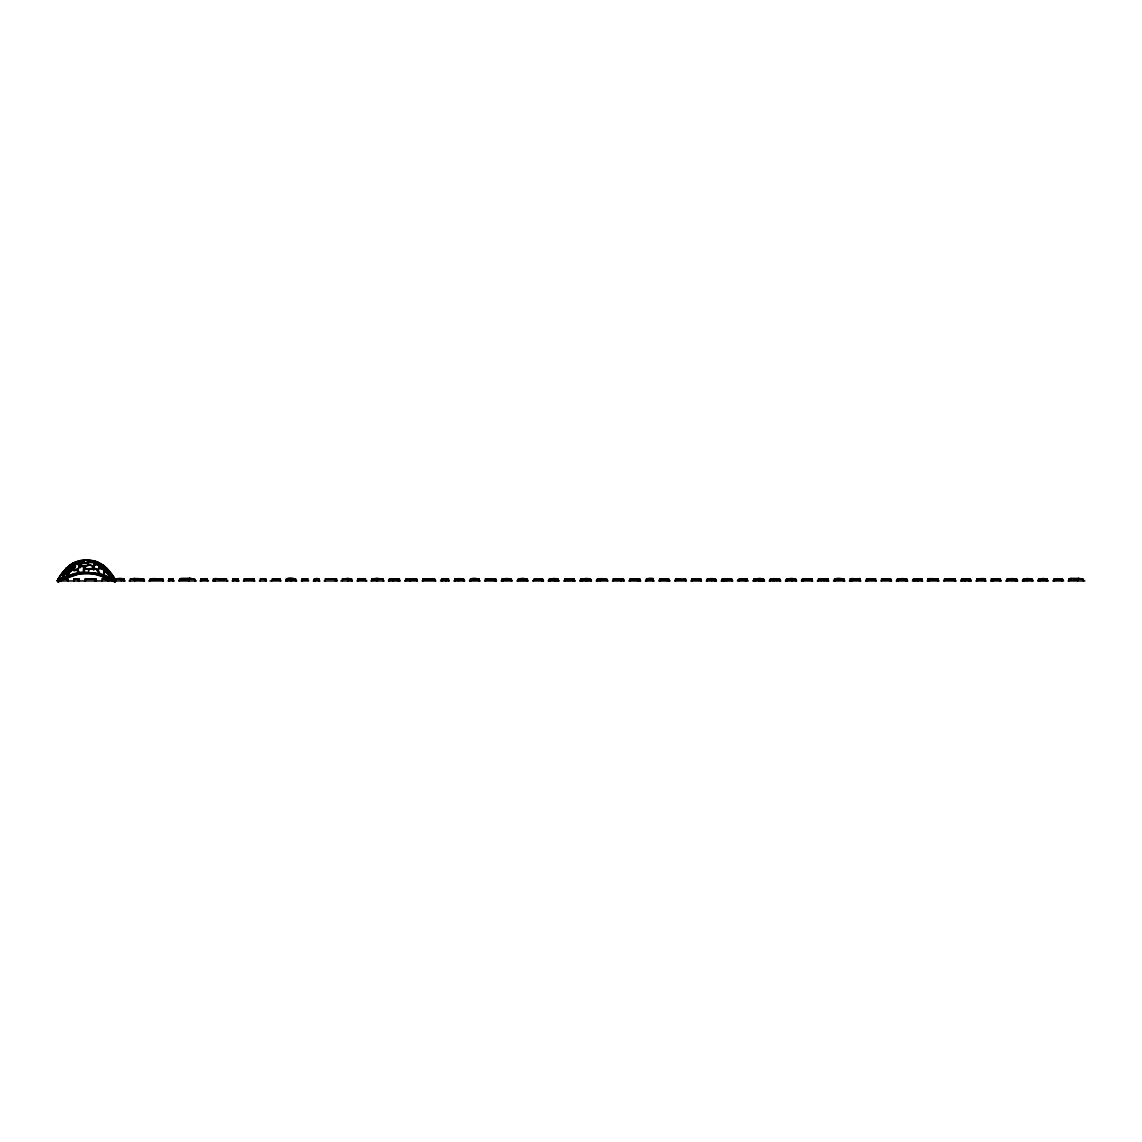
<?xml version="1.0" encoding="UTF-8"?>
<svg xmlns="http://www.w3.org/2000/svg" width="1142" height="1142" viewBox="0 0 1142 1142"><rect width="100%" height="100%" fill="white"/><g stroke="black" fill="none" stroke-linecap="round" stroke-linejoin="round"><path stroke-width="1.5" d="M84.793 566.789L86.378 566.361M108.447 576.767L109.061 578.894L109.703 577.452C109.818 572.599 102.452 569.201 103.851 576.61C103.965 561.436 104.893 576.253 113.572 577.452L112.002 574.369C107.576 570.429 94.786 562.192 98.812 574.94L99.069 573.669C100.453 566.875 86.164 566.147 88.833 573.313L98.812 574.94L115.071 581.992L115.799 580.336L114.985 581.92L109.475 578.994L94.272 573.926M236.794 580.95L236.808 578.851L232.968 578.923L232.725 580.95M292.009 580.179L294.907 580.15M441.854 580.95L441.868 578.923L445.737 578.708L448.563 578.937L448.563 580.95M442.297 580.95L442.297 578.88M665.272 580.379L668.37 580.407M301.916 580.95L301.931 579.008L307.912 578.937L301.931 579.008M613.197 580.95L613.197 578.908L615.238 578.866L623.432 578.923L623.718 580.95L623.304 578.951M881.553 580.95L881.567 578.937L883.037 578.866L890.717 579.023L890.931 580.95M991.313 580.95L991.313 578.951L993.055 578.894L1000.349 578.98L1000.62 580.95M168.716 580.95L169.401 578.908L173.213 578.908L173.356 580.95M373.919 580.322L376.732 579.936M92.83 569.258L92.017 569.287M485.364 580.95L485.379 578.937L487.891 578.751L495.699 578.937L495.942 580.95M314.592 580.95C312.879 577.666 320.788 577.624 319.118 580.95L319.032 578.923L313.993 578.937L313.95 580.95M315.064 580.95L315.092 578.923M692.209 580.364L693.037 579.751M502.851 580.95C501.509 577.409 512.258 578.052 511.559 580.95M503.294 580.95L503.322 578.951M724.513 580.364L727.326 580.521M1071.396 579.793L1069.383 579.879M277.834 579.979L279.776 580.093M314.093 580.25L314.821 579.636L314.093 579.679M441.055 580.307L441.412 580.279M74.13 580.95L74.173 578.923L79.169 578.923L79.241 580.95M121.709 579.822L123.936 580.165M123.736 580.179L121.723 579.422M351.393 580.179L348.538 579.851L351.022 579.765M675.293 580.95L675.564 578.937L685.585 578.951L685.7 580.95M675.593 580.95L675.636 578.951L680.261 578.937M692.138 580.95L692.18 578.965L700.803 579.008L700.974 580.95M850.119 580.95L850.162 578.937L851.775 578.609L859.926 578.965L860.154 580.95M371.664 580.122L372.934 580.293M372.649 580.293L371.664 579.722M73.845 580.95L73.902 578.923L79.169 578.923M74.244 570.315L74.144 568.43L73.973 569.373M74.244 580.95L73.902 578.923M183.205 579.908L180.208 579.836L183.191 580.322M180.279 579.851L183.091 580.322M406.095 580.422L408.95 579.822M423.425 580.193L425.937 580.236M550.958 580.207L553.841 580.379L550.958 579.808M996.495 580.036L993.897 579.751L996.538 580.222M630.384 580.379L633.225 579.851L630.398 579.793M834.459 580.95C832.946 576.924 845.323 578.095 844.338 580.95M834.873 580.95L834.93 579.094L844.195 579.008M1023.518 579.608L1023.575 580.336M68.077 580.95L67.778 579.023L57.757 578.78L57.7 580.95C75.201 569.986 97.926 570.015 115.442 580.95M58.085 580.95L58.142 578.951L67.778 579.023M85.065 580.95L85.122 578.965L87.42 578.851L95.899 578.923L95.971 580.95M244.302 580.236L245.202 580.207M981.178 580.05L984.261 579.808M501.909 580.379L502.951 580.207M897.983 580.95C896.97 577.909 908.033 577.752 907.219 580.95M981.178 580.336L984.361 579.822M244.102 580.95L244.174 578.923L253.553 578.894L254.195 580.95M471.475 580.065L474.458 580.35L471.489 579.836M834.345 580.95L834.417 578.894M834.674 580.95L834.745 578.894M882.366 579.722L885.021 579.808M691.481 580.95L692.18 578.965M88.048 564.405L88.12 562.721L90.132 561.136M866.121 580.95L866.578 578.78L875.529 578.794L875.771 580.95M692.737 580.236L696.22 580.307M442.796 579.993L445.323 579.879M445.309 579.437L442.796 579.793M507.134 579.751L503.793 579.651M646.101 580.95C645.915 575.582 662.631 580.207 646.186 579.094M646.5 580.95L646.586 579.08M866.193 580.079L866.45 580.436M88.805 561.293L88.077 560.922M486.078 580.322L488.919 579.865L486.092 579.736M613.839 579.708L616.38 580.407L613.968 579.708M582.049 580.95C581.135 577.752 591.485 577.538 590.914 580.95M582.563 580.95L582.648 579.08M245.815 580.107L248.014 580.15M200.692 580.95L200.792 578.923L201.849 578.78L207.316 578.937L207.573 580.95M201.049 580.95L201.149 578.923L207.316 578.937M787.909 579.779L790.835 580.008M790.764 580.036L787.88 580.179M945.005 580.279L944.534 579.665L947.646 579.822M130.217 580.95L130.316 579.023L134.385 578.466L143.649 578.866L143.992 580.95M1007.073 580.95C1006.23 577.895 1017.722 577.752 1017.108 580.95M1007.515 580.95L1007.615 579.037M503.779 580.222L507.105 580.322M213.34 580.95L213.468 578.908L215.196 578.609L226.487 579.108L226.958 580.95M215.053 580.95L215.196 578.609M723.571 580.95C722.772 578.166 732.807 577.881 732.193 580.95L731.751 579.08M724.057 580.95L724.156 579.194M74.073 571.043C76.114 564.048 63.41 570.443 65.194 573.555C69.405 575.097 74.23 566.175 74.201 569.159L73.745 567.617L74.173 569.415M99.097 564.462L99.226 562.792L94.329 560.936L84.023 560.008L94.329 560.865L93.301 560.751L99.454 563.62M659.99 580.95L659.605 578.98L659.434 580.95M660.419 580.95L660.519 579.137L669.069 579.165L659.605 578.98M1053.609 579.822L1056.007 580.279L1053.552 580.393L1054.451 579.722M897.812 579.736L896.884 580.122L900.724 579.822M896.884 580.122L897.883 579.779L897.184 580.15M1039.534 580.15L1038.592 580.322L1039.805 580.179M837.743 579.793L835.145 580.15L837.757 580.207M756.104 580.222L758.645 579.879M976.653 580.95C976.71 576.325 996.666 580.207 976.795 578.894M976.867 580.95L977.01 578.894M1023.475 580.95C1022.39 577.424 1033.067 578.138 1032.525 580.95M1023.86 580.95L1023.989 578.923M150.573 580.336L152.528 579.451M150.858 580.393L152.685 579.479M1040.619 580.193L1043.831 580.422M646.943 579.765L649.969 579.536M660.219 580.322L659.605 579.636L663.63 580.379M977.381 580.093L979.593 580.193M1040.662 579.879L1043.874 579.851M597.666 579.765L600.706 580.493L596.852 580.25M1023.303 580.407L1023.76 579.636M1039.591 580.95C1038.378 577.338 1048.313 578.152 1047.599 580.95M1040.062 580.95L1040.219 578.866M501.709 580.95L501.852 579.165L502.88 578.951M1054.18 580.95L1054.323 579.08L1062.688 579.194L1053.581 579.222L1054.323 579.08M520.952 580.493L518.411 580.35L520.995 579.908M286.556 580.95C284.629 576.396 296.863 577.695 295.978 580.95M286.985 580.95L287.127 579.137L295.821 578.965M389.037 580.95L389.194 579.137L391.321 578.751L399.429 579.051L399.572 580.95M389.265 580.95L389.422 579.165L399.429 579.051M1024.417 580.179L1027.714 580.407L1024.46 580.207M1027.657 580.364L1024.46 579.608M802.74 580.95L802.312 578.866L802.055 580.95M803.169 580.95L803.326 579.151L811.834 578.937L812.205 580.95M157.724 579.594L153.97 579.479M260.19 580.95L260.376 578.923L261.746 578.866L265.829 578.923L265.886 580.95M659.733 580.95L659.905 578.98M233.054 579.636C238.721 580.107 232.882 580.15 233.482 579.622M597.366 580.95C596.638 577.695 607.701 578.095 607.416 580.95M1006.559 580.95L1007.187 579.023M1006.787 580.95L1006.958 579.037L1016.794 578.937M371.564 580.95L371.75 578.908L376.232 578.609L383.184 579.094L383.269 580.95M568.43 580.479L565.361 580.264L568.473 579.908M771.036 580.264L774.661 580.521M803.054 579.565L803.968 579.579M73.602 567.631C73.059 563.52 80.654 562.963 79.683 567.617L78.755 564.562M913.7 580.95L913.357 578.851L921.765 578.808L922.094 580.95M914.185 580.95L914.357 579.151L921.765 578.808M98.669 564.533L99.211 563.691L88.676 560.194M325.17 580.95L325.356 578.965L328.125 578.88L336.505 578.908L336.576 580.95M866.55 580.95L866.721 579.208L875.529 578.794M1007.358 580.193L1009.885 579.879L1007.273 579.751M580.45 580.165L581.849 580.165M580.736 580.193L581.878 579.765M458.356 580.493L455.373 579.622L458.285 580.479M707.326 580.136L709.539 579.922L707.169 580.236M1038.378 580.95L1038.578 579.065L1039.748 578.866M1038.521 580.95L1038.578 579.065M896.984 580.95L897.412 579.037L907.005 579.037M1068.741 580.95L1068.941 578.98L1070.853 578.252L1083.358 579.322L1083.358 580.95M286.328 579.993L290.054 580.122M286.556 580.407L286.571 579.437M1022.875 580.95L1023.617 578.923M1023.203 580.95L1023.389 579.194L1032.268 579.108M286.185 580.95L286.442 578.651M286.456 580.95L286.713 578.623M290.967 580.95L291.181 579.037L290.925 580.95M357.589 580.95L357.817 578.894L359.502 578.694L365.469 578.908L365.783 580.95M357.889 580.95L358.117 578.894L365.469 578.908M738.774 580.95L738.974 579.165L747.425 579.165L738.974 579.165M739.217 580.95L739.402 579.18M755.219 580.95C754.448 577.652 764.54 577.624 763.941 580.95M755.704 580.95L755.918 579.023M232.968 580.95L233.211 578.923M533.557 580.307L536.069 579.965L533.614 579.736M801.955 580.022L802.698 580.264L801.998 579.622M454.516 580.95C453.702 577.738 464.651 577.938 464.023 580.95M454.816 580.95L455.058 578.894M549.716 580.95C549.088 577.724 559.095 577.695 558.566 580.95M550.216 580.95L550.43 579.137M83.18 566.518L80.368 566.817M135.341 579.865L138.525 580.207M564.533 580.95L564.762 578.994L574.255 578.923L564.762 578.994M564.819 580.95L565.047 579.023M721.801 580.165L723.371 579.851L721.858 579.765M852.489 579.936L855.358 580.25L852.617 579.565M120.395 579.651L121.68 579.565M596.695 580.95L597.537 579.008M596.995 580.95L597.223 579.137L607.073 579.08M802.355 580.95L802.612 578.851L812.133 578.937M786.681 580.95C786.096 577.681 796.673 577.581 796.174 580.95M787.181 580.95L787.409 579.08M933.071 580.279L930.116 579.965L933.128 579.879M961.935 580.165L964.205 580.393L962.121 579.608M179.38 580.95L179.637 578.908L181.864 578.295L194.911 579.351L194.911 580.95M179.551 580.95L179.637 578.908M913 580.05L913.686 580.293L913.043 579.651M273.124 580.193L276.55 580.136M737.975 580.165L738.76 580.222M818.743 580.207L821.812 580.464M707.212 580.95C706.427 577.724 716.576 577.895 715.948 580.95M470.333 580.95C469.176 576.924 479.883 577.952 479.454 580.95M470.761 580.95L471.004 579.137L479.112 579.08M549.402 580.15L550.116 579.808M706.741 580.95L707.455 578.98M706.969 580.95L707.241 578.965L715.634 578.965M422.954 578.98L422.683 580.95L422.954 578.98L434.817 579.122L423.054 579.023M517.654 580.95C517.098 577.552 527.947 577.538 527.49 580.95M93.715 567.831C92.816 562.977 80.982 564.933 83.737 571.885L78.641 572.542L77.699 569.487L79.412 566.318L83.566 566.161L84.765 568.787L93.601 568.588L94.443 562.221C96.899 566.332 103.965 565.104 107.22 569.316C110.403 574.041 99.111 567.959 99.111 565.09C107.99 570.672 100.325 560.965 98.94 564.662M470.147 580.95L470.433 578.923M470.49 580.95L470.775 578.923M533.343 580.95L534.442 579.051L542.621 579.137L542.907 580.95M533.542 580.95L533.799 579.151L542.621 579.137M721.73 580.95L721.987 579.122L723.685 579.18M721.887 580.95L722.144 579.122L731.879 579.08M786.181 580.279L786.952 580.264M866.964 579.979L870.19 579.822M93.573 565.818L93.316 567.545C92.702 562.635 99.811 562.806 100.139 567.617C99.14 570.886 92.916 569.515 93.915 566.132M818 580.95L818.457 578.994L828.036 579.037L828.264 580.95M101.881 580.95L102.18 578.908L104.393 578.808L108.676 578.908L108.79 580.95M580.393 580.95L580.664 579.122L582.135 579.065M430.463 579.908L427.693 580.093M430.434 579.451L427.65 579.708M770.179 579.037L769.979 580.95C769.337 577.781 780.557 578.066 780.172 580.95M88.12 562.721L79.012 564.177L79.512 566.446L77.713 569.03L73.816 570.101M753.606 580.022L755.062 580.079M753.877 580.079L755.119 579.679M89.547 561.493L92.288 561.236M770.236 580.95L770.536 579.051L779.872 579.037M785.981 580.95L786.924 579.051M944.206 580.95L944.505 578.994L947.075 578.78L955.126 579.023L955.483 580.95M94.029 569.901L94.286 568.302M63.024 576.225L63.467 579.08L62.496 577.795C62.71 572.956 71.09 570.101 68.748 576.796C65.793 570.529 80.325 565.304 78.769 573.941L68.748 576.796L58.128 581.92L57.328 580.593L60.926 574.469C69.848 568.259 61.068 580.179 57.328 580.593M89.847 562.878L90.132 561.065L91.603 561.307M99.511 573.341L99.226 575.068L99.097 573.926M548.76 580.95L549.231 579.165L558.281 579.094M93.387 569.858L93.601 568.588M961.735 580.95L961.635 578.866L961.264 580.95M90.675 562.535L93.544 562.549M426.366 579.508L427.907 579.551M961.521 580.95L961.878 578.88L970.372 578.866L970.7 580.95M961.564 579.565L961.507 579.893M753.492 580.95L753.848 579.008L755.433 579.008M753.634 580.95L753.991 579.037L763.655 579.08M376.831 580.95L377.288 578.437L383.184 579.094M94.158 565.547L94.486 563.848L94.201 565.347M94.6 565.476L94.943 563.734M97.341 571.029L97.627 569.544M149.759 580.95L150.144 579.051L153.256 578.637L162.806 578.923L162.935 580.95M629.499 580.95L629.87 579.065L631.84 578.908L639.905 579.065L640.162 580.95M629.656 580.95L630.027 579.094L639.905 579.065M405.339 580.95L405.724 579.094L408.008 578.766L416.673 578.994L416.901 580.95L416.545 579.037M405.553 580.95L405.924 579.122L416.673 578.994M78.769 573.941L83.78 573.355L84.808 568.787L88.862 569.544M188.987 580.95L189.601 578.152L194.911 579.351M66.193 570.4L67.007 568.602L66.008 570.001M66.807 568.787L65.908 569.986L66.721 569.844M68.163 569.159L67.378 569.53M490.489 580.393L493.929 580.008L490.446 579.793M94.301 564.005L94.743 562.264M109.061 578.894L109.275 574.883L113.501 576.724L115.028 579.137M647 580.393L650.026 580.107M95.114 564.905L96.528 564.905M109.546 576.21L112.473 577.324L111.159 576.681M1077.634 580.95L1078.519 578.28L1083.358 579.322M271.668 580.95L272.396 578.88L277.121 578.737L280.218 578.866L280.418 580.95L280.047 578.866M101.495 566.075L99.525 564.419L100.125 564.919M101.624 565.647L100.624 565.133M99.011 566.047L99.639 568.288M96.528 562.549L95.043 562.392M74.958 566.018L74.473 568.116M103.951 571.571L104.008 570.343M98.797 563.862C94.757 558.881 79.854 563.648 93.601 566.018M74.673 565.204C61.811 575.968 70.975 560.908 78.784 564.462C86.535 563.063 83.523 560.165 77.899 561.45C80.083 560.394 82.752 559.651 85.15 560.308L74.102 563.648L75.201 566.618L74.159 568.174L74.83 566.546M74.159 568.174L74.872 566.56M98.412 565.162L99.126 563.006L104.35 566.204L99.226 563.32M98.069 565.119L99.183 563.777M79.654 562.292L82.895 561.95L79.697 562.563M79.769 562.435L82.809 561.978M135.384 579.465L138.567 579.808M59.969 576.096L57.571 580.678L58.042 581.992L61.24 580.45M1073.48 579.665L1077.434 579.579L1073.537 580.05M104.279 570.415L106.877 571.528M64.609 571.457L65.608 570.343L65.408 571.757M62.011 573.584L67.649 567.517M69.02 568.887L69.419 567.246M62.039 573.098L59.256 577.666L60.555 578.866M1011.712 579.908L1014.824 579.893M1011.726 580.322L1014.838 580.264M63.438 577.267L64.023 577.695L64.395 575.711M64.58 576.196L63.909 577.21M63.923 572.485L62.981 573.869M204.561 580.036L200.849 580.207L201.634 579.565M204.575 579.579L201.677 580.107M62.781 574.155L63.495 573.113M88.391 561.207C96.442 558.709 106.691 566.789 111.202 573.769L102.809 565.39L106.963 568.416L112.273 575.368L103.308 566.246L110.046 571.971L106.891 568.702L108.618 571.485L107.719 570.557M62.582 574.412L62.967 573.498M102.68 566.089L103.765 567.189M102.68 566.175L103.965 566.703M867.035 580.507L870.175 579.865M69.434 565.433L62.81 572.399L69.434 565.433L73.944 562.878L77.442 562.435M602.177 579.922L605.074 580.222L602.234 580.165M105.478 569.287L106.163 568.745L104.564 567.274M724.528 579.793L727.383 579.893M64.266 571.071L65.508 569.401L64.309 571.114M985.161 579.779L985.303 579.608M64.138 571.842L66.036 569.672M65.237 571.328L65.793 570.829L65.051 571.343M108.347 572.699L110.717 575.04M358.802 579.636L362.071 579.893L358.831 580.022M78.355 564.419L79.298 565.89M64.48 572.342L63.638 572.556L65.251 570.772L65.023 571.885M63.766 572.542L65.565 571.171M64.066 572.941L64.766 572.171M105.806 569.415L104.022 568.231M87.035 560.95L88.933 560.251M92.002 562.364L90.932 562.021M106.577 570.272L107.405 571.428M106.991 570.215L109.032 571.899L106.877 569.615M105.806 569.187L104.564 567.146M67.164 568.53L69.419 566.489L68.477 567.26M67.307 568.516L68.306 567.617M107.134 569.901L107.334 571.457M756.147 579.651L758.602 579.922M949.359 579.808L952.357 579.965L949.359 580.25M62.967 574.369L64.58 573.727M69.905 565.533C69.99 564.048 80.497 559.551 79.069 561.436L84.037 560.194M68.663 566.475L66.065 568.402L73.688 562.735L78.398 561.55L69.491 566.175L60.926 575.268L68.249 569.258L68.392 568.074L65.208 570.315L69.277 565.661L73.873 563.049L76.171 563.234M74.872 563.234L76.186 562.692M77.328 562.149L76.5 562.578M67.021 571.371L68.392 570.372M67.235 571.785L68.106 571.2M159.395 579.693L162.15 579.722M159.409 580.264L162.221 580.25M68.977 569.287L68.934 568.288M71.646 565.547L70.69 565.561L71.646 564.962M71.975 564.762L73.359 563.905L73.045 564.776M72.174 564.733L73.416 563.891M73.83 563.606L74.644 563.805M680.96 579.708L683.587 580.079L680.975 580.107M71.646 565.818L73.231 564.933M64.423 578.923L79.283 573.841L92.616 573.727M886.378 579.779L889.532 579.522M889.589 580.093L886.449 579.751M522.294 579.908L525.634 579.736M522.337 580.479L525.734 580.279M62.496 577.795L68.506 575.04M64.166 578.009L68.963 575.625M476.185 579.908L478.484 579.679M476.228 580.307L478.455 580.107M76.029 563.62L78.013 562.806L77.442 563.606M812.133 579.651L808.736 579.693L811.491 580.207M63.267 578.18C75.929 572.085 90.775 570.743 104.036 575.782M441.868 578.923L448.563 578.937M70.833 569.373L73.031 568.388L70.276 570.086M71.846 569.358L73.074 568.859M376.846 579.437L378.445 579.508M75.072 563.577L75.929 563.234M76.357 562.506L78.727 561.593M1069.754 579.922L1068.883 579.722L1070.439 579.665M918.382 580.35L921.266 579.465M871.974 579.808L874.958 579.936L872.017 580.207M842.924 580.236L839.399 579.708L842.896 579.665M556.44 579.836L555.312 580.536L558.352 580.25M555.44 580.493L557.838 579.722L555.312 580.536M78.484 561.835L79.497 561.464M920.952 579.722L921.765 579.465L921.037 580.293M76.343 562.535L78.784 561.778M68.506 575.482L78.641 572.428M318.261 579.708L315.535 580.107L318.261 580.107M920.695 579.751L921.765 579.465M920.766 580.322L921.851 580.036M700.103 579.708L697.676 580.322L700.146 580.279M249.784 580.15L252.967 579.665M432.104 579.551L434.645 579.836M432.147 579.936L434.688 580.236M81.296 564.219L79.74 564.719M79.283 562.035L78.413 561.764M179.993 579.651L181.621 579.779M223.347 579.479L224.489 579.594M916.94 579.836L914.471 580.45L917.04 580.393M181.607 579.222L179.737 580.193M390.15 580.122L389.079 579.893L390.25 579.594M389.079 580.307L390.25 579.993M776.417 580.493L780.214 580.107M856.928 579.836L859.398 579.722M859.384 580.307L856.957 579.836M651.011 579.579L652.938 579.679M651.083 580.136L653.01 580.236M927.875 580.95L927.875 578.994L929.345 578.637L938.025 578.837L938.424 580.95M502.965 579.636L501.923 579.808M389.079 579.893L389.836 579.793M78.998 565.704L79.226 566.889M66.079 573.912L68.406 573.855M1015.766 579.779L1016.808 579.579M1015.838 580.364L1016.88 580.15M106.806 568.745L103.836 565.461L107.205 568.973M586.974 579.893L590.114 580.307L587.017 580.479M508.704 579.851L510.802 579.822M508.732 580.264L510.845 580.222M953.37 579.551L955.069 579.722M953.442 580.107L955.14 580.293M169.673 579.765L172.485 579.693M169.687 580.165L172.428 580.107M744.784 579.908L747.111 580.35L744.855 580.479M728.924 579.95L732.079 579.708M1029.513 580.279L1031.854 580.207M1029.342 579.908L1031.826 579.808M937.339 579.437L938.396 579.908L937.382 579.679M792.634 580.236L795.403 579.736M307.598 579.622L305.742 579.565L307.683 580.193M277.991 579.551L279.904 579.665M1039.834 579.608L1038.635 579.751L1039.577 579.579M605.774 579.665L607.059 579.708M605.86 580.236L607.144 580.279M377.288 578.437L371.75 578.908M189.601 578.152L179.794 578.994M83.409 561.336L80.968 561.25M621.562 579.594L623.461 579.608M621.605 579.993L623.503 580.008M760.03 580.493L763.099 580.35M185.218 579.751L188.601 579.608L185.247 579.993M374.148 579.793L376.732 579.365M589.743 579.793L590.771 579.736L590 580.193M141.822 579.322L143.735 579.965L141.836 579.622M302.573 579.751L304.885 579.551M302.63 580.322L304.985 580.122M669.369 580.95L669.255 580.264M213.597 580.107L214.782 579.922M364.869 580.279L363.256 579.522L365.04 580.022M363.284 580.093L365.055 580.25M214.782 579.522L213.383 579.693M714.678 579.636L715.62 579.594M714.764 580.207L715.706 580.165M542.193 580.107L542.978 580.136M763.884 579.765L763.142 579.693M446.465 579.551L447.878 579.851M446.493 579.95L447.907 580.25M526.705 579.736L527.504 579.622M779.401 579.779L780.157 579.693M67.021 579.636L67.935 579.779M67.078 580.036L67.992 580.179M969.487 579.736L970.629 579.579M857.185 579.565L858.941 579.551M638.121 579.594L639.82 579.693M638.164 580.165L639.863 580.264M1000.378 579.622L1000.449 580.193M1046.871 579.708C1048.77 582.292 1041.961 578.951 1046.928 580.279M84.908 566.603L86.021 566.475M859.926 578.965L850.162 578.937M1032.568 579.736L1031.74 579.636L1032.611 580.136M1062.017 579.808L1062.917 579.808M1062.06 580.207L1062.959 580.207M114.585 580.95L114.585 579.037L119.539 578.409L124.021 578.98L124.435 580.95M140.238 579.851L143.264 579.651M140.266 580.436L143.307 580.222M205.845 579.651L207.23 579.736M205.874 580.05L207.259 580.136M997.937 580.322L999.949 579.665L997.794 580.336M415.274 579.451L416.602 579.636M415.117 580.05L416.63 580.207M517.926 579.108L527.176 578.994M494.714 579.422L495.671 579.579M494.757 579.993L495.728 580.15M526.762 580.136L527.561 580.022M77.042 569.944L74.544 570.229L77.114 570.572M138.525 579.579L140.266 579.679M74.658 570.458L77.056 570.129M342.357 580.95L342.357 579.008L347.796 578.437L351.608 578.951L351.822 580.95M1078.519 578.28L1068.941 578.98M828.107 580.222L827.379 579.965M859.783 579.379L859.812 579.651M114.585 579.037L124.021 578.98M511.645 579.765L511.345 579.793M792.605 580.022L795.275 579.765M795.446 580.136L792.719 579.993M905.863 579.693L906.962 579.679M905.906 580.279L907.019 580.25M918.296 579.779L921.151 579.508M424.096 579.551L425.252 579.494M495.699 578.937L485.379 578.937M937.625 580.165L934.898 580.136M358.274 579.622L359.445 579.508L358.645 579.551M200.849 579.636L201.92 579.565M200.849 580.207L201.92 580.15M617.622 579.793L620.363 579.579M970.372 578.866L962.064 578.994M85.479 580.293L86.307 580.222M872.131 580.179L874.958 579.936M787.038 579.693L786.253 579.708M342.357 579.008L351.608 578.951M556.811 579.808L557.838 579.722M410.663 579.793L414.103 579.522L410.692 580.364M623.432 578.923L613.197 578.908M634.552 579.793L637.265 579.579M634.581 580.364L637.336 580.193M890.717 579.023L881.567 578.937M463.952 580.95L463.666 578.951L454.759 578.88M728.967 580.364L732.136 580.107M537.511 579.979L540.88 579.751M713.993 579.651L711.009 580.422L714.021 580.222M372.435 580.165L375.404 579.594M219.335 579.608L221.933 579.608M279.219 579.651L280.261 579.679L278.976 579.651M280.118 579.693L279.305 580.05M398.458 579.536L399.386 579.693M398.472 580.107L399.4 580.279M372.406 579.594L375.39 579.351M684.6 579.736L685.643 579.751M684.615 580.136L685.657 580.165M389.75 579.965L392.277 579.836M389.765 580.364L392.206 580.207M218.893 579.565L221.919 579.408M273.48 579.736L276.621 579.565M795.86 579.037L786.267 579.108M828.036 579.037L818.457 578.994M823.411 580.464L826.708 580.264M79.241 573.141L87.634 572.727M823.382 579.893L826.708 579.736M394.061 579.665L397.602 579.522M745.055 580.436L747.111 580.35M397.616 580.093L394.09 579.708M232.968 578.923L238.293 578.937L238.321 580.95M968.216 579.793L965.504 580.293L968.216 580.193M150.144 579.051L162.806 578.923M902.58 579.822L905.121 580.179L902.608 579.865M902.623 580.264L905.092 580.15M1069.297 580.264L1071.524 580.222M107.848 579.679L108.804 579.708M107.862 580.079L108.818 580.107M549.93 579.108L549.231 579.165M803.911 579.893L806.98 579.822M803.911 580.307L806.98 580.207M78.398 579.722L79.283 579.751M78.398 580.122L79.283 580.15M272.396 578.88L280.218 578.866M335.32 579.651L336.447 579.622M335.334 580.222L336.462 580.193M590.6 579.08L580.664 579.122M505.563 579.108L511.359 579.108M1053.895 580.293L1055.836 580.25M102.18 578.908L108.676 578.908M505.321 579.108L501.852 579.165M1054.066 579.922L1056.036 579.879M638.635 580.322L639.463 579.736M1047.342 579.008L1038.706 579.094M1000.349 578.98L991.313 578.951M953.97 580.393L954.698 580.379M1057.663 579.822L1060.747 579.779M96.099 579.708L95.229 579.708L96.099 580.107M1057.663 580.236L1060.747 580.179M294.936 579.765L292.009 579.779M406.238 579.893L409.05 579.865M260.376 578.923L265.829 578.923M83.723 572.014L99.069 573.669M85.122 578.965L95.899 578.923M589.643 579.751L590.771 579.736M589.686 580.15L590.814 580.136M88.833 573.313L83.78 573.355L83.737 571.885M168.731 578.937L173.213 578.908M325.356 578.965L336.505 578.908M839.399 579.708L842.81 579.693M57.1 580.95L125.106 580.95M129.032 580.95L144.634 580.95M148.631 580.95L163.577 580.95M168.031 580.95L174.212 580.95M178.737 580.95L196.41 580.95M200.05 580.95L208.501 580.95M212.74 580.95L228.072 580.95M232.083 580.95L239.106 580.95M243.389 580.95L255.009 580.95M259.348 580.95L266.486 580.95M270.112 580.95L281.046 580.95M285.6 580.95L296.749 580.95M301.245 580.95L308.754 580.95M313.265 580.95L319.974 580.95M324.2 580.95L337.19 580.95M340.787 580.95L352.464 580.95M356.932 580.95L366.953 580.95M370.907 580.95L384.197 580.95M388.408 580.95L400.171 580.95M404.696 580.95L417.529 580.95M422.069 580.95L435.93 580.95M440.469 580.95L449.377 580.95M453.902 580.95L464.808 580.95M469.376 580.95L480.168 580.95M484.522 580.95L496.556 580.95M501.095 580.95L512.315 580.95M516.869 580.95L528.246 580.95M532.743 580.95L543.621 580.95M548.06 580.95L559.195 580.95M563.72 580.95L575.325 580.95M579.708 580.95L591.585 580.95M596.095 580.95L608.044 580.95M612.44 580.95L624.331 580.95M628.857 580.95L640.79 580.95M645.344 580.95L654.266 580.95M658.834 580.95L670.097 580.95M674.708 580.95L686.456 580.95M690.881 580.95L701.573 580.95M706.156 580.95L716.548 580.95M721.045 580.95L732.907 580.95M737.304 580.95L748.31 580.95M752.835 580.95L764.626 580.95M769.137 580.95L780.9 580.95M785.382 580.95L796.802 580.95M801.27 580.95L812.804 580.95M817.244 580.95L828.864 580.95M833.432 580.95L844.952 580.95M849.334 580.95L860.911 580.95M865.522 580.95L876.385 580.95M880.839 580.95L891.702 580.95M896.142 580.95L907.833 580.95M912.315 580.95L922.722 580.95M927.118 580.95L939.067 580.95M943.563 580.95L956.125 580.95M960.665 580.95L971.414 580.95M975.825 580.95L986.117 580.95M990.614 580.95L1001.22 580.95M1005.731 580.95L1017.722 580.95M1022.276 580.95L1033.253 580.95M1037.778 580.95L1048.213 580.95M1052.781 580.95L1063.63 580.95M1068.113 580.95L1084.9 580.95M244.174 578.923L254.152 578.951M684.401 578.937L685.585 578.951M898.04 579.037L897.412 579.037M665.244 579.822L668.341 579.865M130.316 579.023L143.649 578.866M425.937 579.822L423.311 579.779M700.803 579.008L691.538 579.065M248.028 579.751L245.758 579.679M105.178 579.551L106.12 579.579M927.875 578.994L938.025 578.837M88.391 560.908L87.035 560.865L88.091 560.85M441.055 579.908L441.783 579.708M660.347 579.651L663.573 579.765M1007.23 580.15L1009.699 580.25M977.409 579.693L979.622 579.793M236.808 578.851L238.293 578.937M99.797 563.72L103.722 566.175M233.439 579.722L235.98 580.107M279.048 580.022L280.261 580.093M771.093 579.693L774.719 579.95M549.331 580.322L550.301 580.393M818.957 579.679L821.883 579.893M290.111 579.722L287.07 579.422M1047.328 579.622L1047.4 580.193M90.075 561.35L89.29 560.308L93.458 560.708L95.714 562.235M89.433 560.451L85.15 560.137L83.766 561.421L83.623 562.749L88.034 562.949L88.505 565.533L79.512 566.132M763.199 580.093L763.941 580.165M365.026 579.679L363.427 580.079M89.319 572.656L92.645 573.027M92.174 561.307L89.633 560.922M738.032 579.765L738.803 579.822M226.487 579.108L213.468 578.908M955.126 579.023L944.505 578.994M95.043 561.878L94.129 562.035M103.522 570.772L104.621 572.328M90.76 561.992L92.873 562.478M97.141 563.634L94.815 563.477M96.356 569.672L97.156 569.944M100.81 574.854L109.675 578.095M100.896 566.432L102.309 566.875L100.939 566.346M98.983 573.084L104.193 575.111M102.88 566.332L103.636 566.575M100.61 568.545L102.737 569.53M100.667 568.645L101.595 569.087M104.25 574.854L109.703 577.452M105.706 570.957L106.663 570.914M110.674 575.211L113.515 576.824L114.985 579.151M109.661 576.553L114.571 579.579M99.868 563.805L103.522 566.204M93.73 561.664L95.086 562.549M108.718 572.028L112.13 574.597L113.643 577.581M104.236 567.545L105.007 568.302M108.861 571.771L112.416 575.44L108.204 570.6L108.39 571.742M108.904 572.014L109.418 572.827M286.842 580.422L286.385 579.422M106.591 569.501L107.291 570.486M106.392 569.344L107.262 570.6M69.277 569.444L70.19 570.814M68.82 568.844L69.79 570.986M106.534 570.772L107.091 571.771M103.722 570.286L104.25 571.3M104.136 571.214L103.722 570.429L104.764 571.999M78.612 565.333L79.555 566.932M157.71 580.236L153.927 580.036M98.626 566.475L99.34 568.074M75.015 565.076L75.572 566.646M434.659 579.137L435.273 580.95M123.836 578.965L124.25 580.95M954.912 579.065L955.269 580.95M937.782 578.894L938.167 580.95M574.041 578.937L574.612 580.95M478.998 578.937L479.355 580.95M478.669 578.951L479.012 580.95M590.4 579.094L590.714 580.95M795.674 579.051L795.988 580.95M526.847 579.023L527.161 580.95M78.755 564.462L79.026 566.189M970.229 578.88L970.557 580.95M668.698 579.18L668.984 580.95M143.492 578.937L143.821 580.95M921.537 578.794L921.879 580.95M779.643 579.051L779.943 580.95M715.42 578.98L715.734 580.95M558.038 579.122L558.338 580.95M542.421 579.165L542.707 580.95M1016.551 578.937L1016.851 580.95M763.37 579.108L763.655 580.95M463.338 578.994L463.623 580.95L463.309 578.98M1032.054 579.137L1032.311 580.95M985.046 579.094L985.303 580.95M984.575 579.108L984.832 580.95M79.869 566.104L80.097 567.788M1000.106 578.994L1000.378 580.95M1047.143 579.051L1047.4 580.95M714.778 578.994L715.035 580.95M714.292 579.023L714.549 580.95M573.355 579.08L573.598 580.95M572.913 579.122L573.156 580.95M526.519 579.08L526.762 580.95M526.162 579.094L526.405 580.95M347.796 578.437L348.124 580.95M999.821 578.866L1000.092 580.95M541.965 579.037L542.207 580.95M541.522 579.051L541.751 580.95M68.934 572.899L69.134 574.626M68.549 572.684L68.748 574.426M495.471 578.994L495.699 580.95M906.719 579.051L906.934 580.95M827.793 579.051L828.007 580.95M890.403 579.051L890.617 580.95L890.36 578.794M875.272 578.78L875.514 580.95M621.12 578.837L621.348 580.95M620.634 578.866L620.863 580.95M134.385 578.466L134.67 580.95M969.244 579.051L969.458 580.95M968.73 579.08L968.93 580.95M917.825 580.95L917.626 579.122L917.768 580.95M859.569 579.023L859.769 580.95M511.145 579.122L511.345 580.95M77.756 569.558L77.913 571.114M77.299 569.344L77.456 570.886M1061.817 579.108L1062.017 580.95M1061.346 579.094L1061.546 580.95M890.003 578.794L890.232 580.95M351.365 578.951L351.565 580.95M859.669 578.551L859.897 580.95M859.326 578.566L859.555 580.95M1046.5 578.937L1046.7 580.95M1015.866 579.122L1016.037 580.95M1015.438 579.151L1015.609 580.95M827.536 579.065L827.693 580.95M827.093 579.094L827.251 580.95M700.56 579.023L700.731 580.95M121.081 578.409L121.309 580.95M494.772 578.694L494.971 580.95M494.343 578.708L494.543 580.95M295.421 578.994L295.578 580.95M446.165 578.737L446.336 580.95M445.737 578.708L445.908 580.95M399.215 579.08L399.357 580.95M843.967 580.95L843.824 579.023L843.895 580.95M172.87 578.908L173.013 580.95M173.099 578.937L173.241 580.95M162.521 578.951L162.649 580.95M653.138 579.023L653.267 580.95M652.724 579.008L652.853 580.95M108.347 578.908L108.476 580.95M905.991 579.051L906.091 580.95M905.52 579.065L905.62 580.95M763.013 580.364L760.115 580.479M843.467 578.965L843.553 580.95M811.834 578.937L811.905 580.95L811.919 579.065M95.671 578.937L95.742 580.95M638.092 578.894L638.164 580.95M637.621 578.894L637.693 580.95M336.348 578.908L336.419 580.95M107.576 578.808L107.634 580.95M929.345 578.637L929.402 580.95M84.308 566.118L84.351 567.588M851.775 578.609L851.832 580.95M811.491 579.08L811.548 580.95M83.566 566.161L83.609 567.66M398.615 578.808L398.658 580.95M398.144 578.794L398.201 580.95M265.458 578.866L265.501 580.95M335.348 578.894L335.377 580.95M318.704 578.937L318.746 580.95M95.029 578.88L95.057 580.95M253.867 578.894L253.881 580.95M253.553 578.894L253.567 580.95M78.284 578.923L78.298 580.95M993.055 578.894L993.069 580.95M169.401 578.908L169.401 580.95M759.316 579.308L759.302 580.95L759.316 579.308M691.795 578.965L691.752 580.95L691.852 579.065M676.221 579.665L679.362 580.222L676.221 579.665M582.92 579.708L585.475 580.464L582.92 579.708M740.045 579.822L743.356 580.307L740.045 579.822M964.762 579.194L964.676 580.95L964.762 579.194M569.915 580.464L572.642 579.722L569.901 580.493M69.591 565.418L69.491 566.175L69.605 565.447M65.165 569.787L61.796 573.841L66.55 567.959L62.653 572.642L65.165 569.787M102.466 566.147L103.18 567.06L102.452 566.246M462.938 579.722L460.083 580.364L462.938 579.708M87.206 563.32L84.479 563.406L87.206 563.32M83.923 562.906L83.751 561.421L83.923 562.906M554.755 580.95L554.669 579.379L554.726 580.95M791.777 580.95L791.706 579.437L791.777 580.95M586.231 580.95L586.16 579.337L586.203 580.95M409.778 580.95L409.707 579.108L409.764 580.95M393.148 580.95L393.119 578.98L393.133 580.95"/></g></svg>
